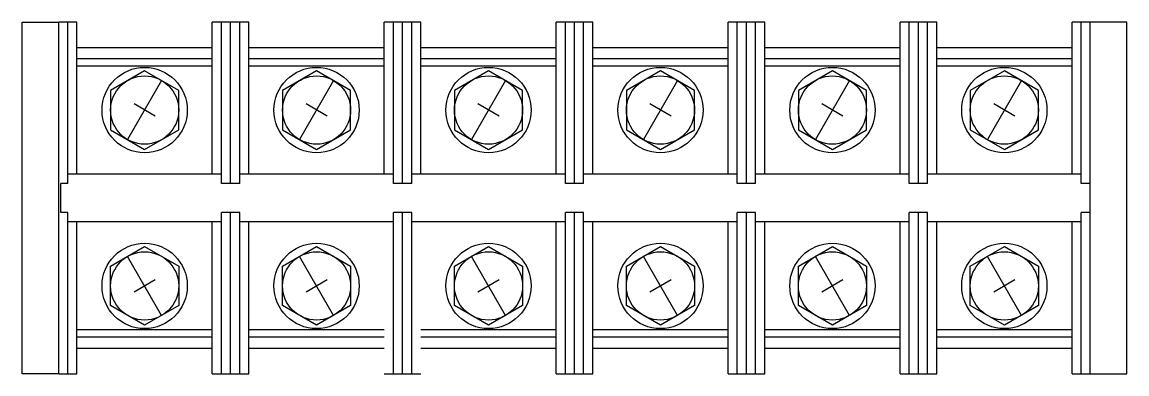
# Model space of a CAD drawing. Header units: millimetres. Extents: x 0 to 302, y 0 to 96.
import ezdxf

# ---------------------------------------------------------------- set-up
doc = ezdxf.new("R2010")
doc.units = ezdxf.units.MM
doc.layers.add('THIET BI DIEN', color=5, linetype='Continuous')

# ---------------------------------------------------------------- blocks, each defined once
blk = doc.blocks.new('TB-300A')
at = {"color": 8}
for points in [[(-117.5, -13.26), (-126.81, -18.63), (-126.81, -29.37), (-117.5, -34.74), (-108.19, -29.37), (-108.19, -18.63)], [(-70.5, -13.26), (-79.81, -18.63), (-79.81, -29.37), (-70.5, -34.74), (-61.19, -29.37), (-61.19, -18.63)], [(-23.5, -13.26), (-32.81, -18.63), (-32.81, -29.37), (-23.5, -34.74), (-14.19, -29.37), (-14.19, -18.63)], [(23.5, -13.26), (14.19, -18.63), (14.19, -29.37), (23.5, -34.74), (32.81, -29.37), (32.81, -18.63)], [(70.5, -13.26), (61.19, -18.63), (61.19, -29.37), (70.5, -34.74), (79.81, -29.37), (79.81, -18.63)], [(117.5, -13.26), (108.19, -18.63), (108.19, -29.37), (117.5, -34.74), (126.81, -29.37), (126.81, -18.63)], [(-117.5, -82.74), (-126.81, -77.37), (-126.81, -66.63), (-117.5, -61.26), (-108.19, -66.63), (-108.19, -77.37)], [(-70.5, -82.74), (-79.81, -77.37), (-79.81, -66.63), (-70.5, -61.26), (-61.19, -66.63), (-61.19, -77.37)], [(-23.5, -82.74), (-32.81, -77.37), (-32.81, -66.63), (-23.5, -61.26), (-14.19, -66.63), (-14.19, -77.37)], [(23.5, -82.74), (14.19, -77.37), (14.19, -66.63), (23.5, -61.26), (32.81, -66.63), (32.81, -77.37)], [(70.5, -82.74), (61.19, -77.37), (61.19, -66.63), (70.5, -61.26), (79.81, -66.63), (79.81, -77.37)], [(117.5, -82.74), (108.19, -77.37), (108.19, -66.63), (117.5, -61.26), (126.81, -66.63), (126.81, -77.37)]]:
    blk.add_lwpolyline(points, close=True, dxfattribs=at)
for centre in [(-117.5, -24), (-70.5, -24), (-23.5, -24), (23.5, -24), (70.5, -24), (117.5, -24), (-117.5, -72), (-70.5, -72), (-23.5, -72), (23.5, -72), (70.5, -72), (117.5, -72)]:
    blk.add_circle(centre, 9.31, dxfattribs=at)
at = {"layer": 'THIET BI DIEN', "color": 8, "ltscale": 15}
for p, q in [((-151, -96), (-151, 0)), ((-151, 0), (-141, 0)), ((-141, -96), (-141, 0)), ((-136, 0), (-141, 0)), ((-138.5, -44), (-138.5, 0)), ((-136, -41.5), (-136, 0)), ((-99, -41.5), (-99, 0)), ((-96.5, -44), (-96.5, 0)), ((-94, -44), (-94, 0)), ((-91.5, -44), (-91.5, 0)), ((-89, -41.5), (-89, 0)), ((-52, -41.5), (-52, 0)), ((-42, 0), (-52, 0)), ((-49.5, -44), (-49.5, 0)), ((-47, -44), (-47, 0)), ((-44.5, -44), (-44.5, 0)), ((-42, -41.5), (-42, 0)), ((5, 0), (-5, 0)), ((-5, -41.5), (-5, 0)), ((-2.5, -44), (-2.5, 0)), ((0, -44), (0, 0)), ((2.5, -44), (2.5, 0)), ((5, -41.5), (5, 0)), ((52, 0), (42, 0)), ((42, -41.5), (42, 0)), ((44.5, -44), (44.5, 0)), ((47, -44), (47, 0)), ((49.5, -44), (49.5, 0)), ((52, -41.5), (52, 0)), ((99, 0), (89, 0)), ((89, -41.5), (89, 0)), ((91.5, -44), (91.5, 0)), ((94, -44), (94, 0)), ((96.5, -44), (96.5, 0)), ((99, -41.5), (99, 0)), ((141, 0), (136, 0)), ((136, -41.5), (136, 0)), ((138.5, -44), (138.5, 0)), ((141, -96), (141, 0)), ((151, 0), (141, 0)), ((151, -96), (151, 0)), ((-89, 0), (-99, 0)), ((-99, -7), (-136, -7)), ((-52, -7), (-89, -7)), ((-5, -7), (-42, -7)), ((42, -7), (5, -7)), ((89, -7), (52, -7)), ((136, -7), (99, -7)), ((-99, -10), (-136, -10)), ((-99, -12), (-136, -12)), ((-52, -10), (-89, -10)), ((-52, -12), (-89, -12)), ((-5, -10), (-42, -10)), ((-5, -12), (-42, -12)), ((42, -10), (5, -10)), ((42, -12), (5, -12)), ((89, -10), (52, -10)), ((89, -12), (52, -12)), ((136, -10), (99, -10)), ((136, -12), (99, -12)), ((-112.85, -15.94), (-122.15, -32.06)), ((-65.85, -15.94), (-75.15, -32.06)), ((-18.85, -15.94), (-28.15, -32.06)), ((28.15, -15.94), (18.85, -32.06)), ((75.15, -15.94), (65.85, -32.06)), ((122.15, -15.94), (112.85, -32.06)), ((-114.62, -25.67), (-120.38, -22.33)), ((-67.62, -25.67), (-73.38, -22.33)), ((-20.62, -25.67), (-26.38, -22.33)), ((26.38, -25.67), (20.62, -22.33)), ((73.38, -25.67), (67.62, -22.33)), ((120.38, -25.67), (114.62, -22.33)), ((-96.5, -41.5), (-138.5, -41.5)), ((-49.5, -41.5), (-91.5, -41.5)), ((-2.5, -41.5), (-44.5, -41.5)), ((44.5, -41.5), (2.5, -41.5)), ((91.5, -41.5), (49.5, -41.5)), ((138.5, -41.5), (96.5, -41.5)), ((-140.4, -52), (-140.4, -44)), ((-138.5, -44), (-140.4, -44)), ((-91.5, -44), (-96.5, -44)), ((-44.5, -44), (-49.5, -44)), ((2.5, -44), (-2.5, -44)), ((49.5, -44), (44.5, -44)), ((96.5, -44), (91.5, -44)), ((141, -44), (138.5, -44)), ((-138.5, -52), (-140.4, -52)), ((-138.5, -96), (-138.5, -52)), ((-96.5, -96), (-96.5, -52)), ((-91.5, -52), (-96.5, -52)), ((-94, -96), (-94, -52)), ((-91.5, -96), (-91.5, -52)), ((-49.5, -96), (-49.5, -52)), ((-44.5, -52), (-49.5, -52)), ((-47, -96), (-47, -52)), ((-44.5, -96), (-44.5, -52)), ((-2.5, -96), (-2.5, -52)), ((2.5, -52), (-2.5, -52)), ((0, -96), (0, -52)), ((2.5, -96), (2.5, -52)), ((44.5, -96), (44.5, -52)), ((49.5, -52), (44.5, -52)), ((47, -96), (47, -52)), ((49.5, -96), (49.5, -52)), ((91.5, -96), (91.5, -52)), ((96.5, -52), (91.5, -52)), ((94, -96), (94, -52)), ((96.5, -96), (96.5, -52)), ((138.5, -96), (138.5, -52)), ((141, -52), (138.5, -52)), ((-96.5, -54.5), (-138.5, -54.5)), ((-136, -96), (-136, -54.5)), ((-99, -96), (-99, -54.5)), ((-49.5, -54.5), (-91.5, -54.5)), ((-89, -96), (-89, -54.5)), ((-2.5, -54.5), (-44.5, -54.5)), ((-5, -96), (-5, -54.5)), ((44.5, -54.5), (2.5, -54.5)), ((5, -96), (5, -54.5)), ((42, -96), (42, -54.5)), ((91.5, -54.5), (49.5, -54.5)), ((52, -96), (52, -54.5)), ((89, -96), (89, -54.5)), ((138.5, -54.5), (96.5, -54.5)), ((99, -96), (99, -54.5)), ((136, -96), (136, -54.5)), ((-112.85, -80.06), (-122.15, -63.94)), ((-65.85, -80.06), (-75.15, -63.94)), ((-18.85, -80.06), (-28.15, -63.94)), ((28.15, -80.06), (18.85, -63.94)), ((75.15, -80.06), (65.85, -63.94)), ((122.15, -80.06), (112.85, -63.94)), ((-114.62, -70.33), (-120.38, -73.67)), ((-67.62, -70.33), (-73.38, -73.67)), ((-20.62, -70.33), (-26.38, -73.67)), ((26.38, -70.33), (20.62, -73.67)), ((73.38, -70.33), (67.62, -73.67)), ((120.38, -70.33), (114.62, -73.67)), ((-99, -84), (-136, -84)), ((-52, -84), (-89, -84)), ((-5, -84), (-42, -84)), ((42, -84), (5, -84)), ((89, -84), (52, -84)), ((136, -84), (99, -84)), ((-99, -86), (-136, -86)), ((-52, -86), (-89, -86)), ((-5, -86), (-42, -86)), ((42, -86), (5, -86)), ((89, -86), (52, -86)), ((136, -86), (99, -86)), ((-136, -89), (-99, -89)), ((-89, -89), (-52, -89)), ((-42, -89), (-5, -89)), ((5, -89), (42, -89)), ((52, -89), (89, -89)), ((99, -89), (136, -89)), ((-141, -96), (-151, -96)), ((-141, -96), (-136, -96)), ((-99, -96), (-89, -96)), ((-52, -96), (-42, -96)), ((-5, -96), (5, -96)), ((42, -96), (52, -96)), ((89, -96), (99, -96)), ((136, -96), (141, -96)), ((141, -96), (151, -96))]:
    blk.add_line(p, q, dxfattribs=at)
for centre in [(-117.5, -24), (-70.5, -24), (-23.5, -24), (23.5, -24), (70.5, -24), (117.5, -24), (-117.5, -72), (-70.5, -72), (-23.5, -72), (23.5, -72), (70.5, -72), (117.5, -72)]:
    blk.add_circle(centre, 11.65, dxfattribs=at)

msp = doc.modelspace()

# ---------------------------------------------------------------- block references
msp.add_blockref('TB-300A', (151, 96))

doc.saveas('drawing.dxf')
